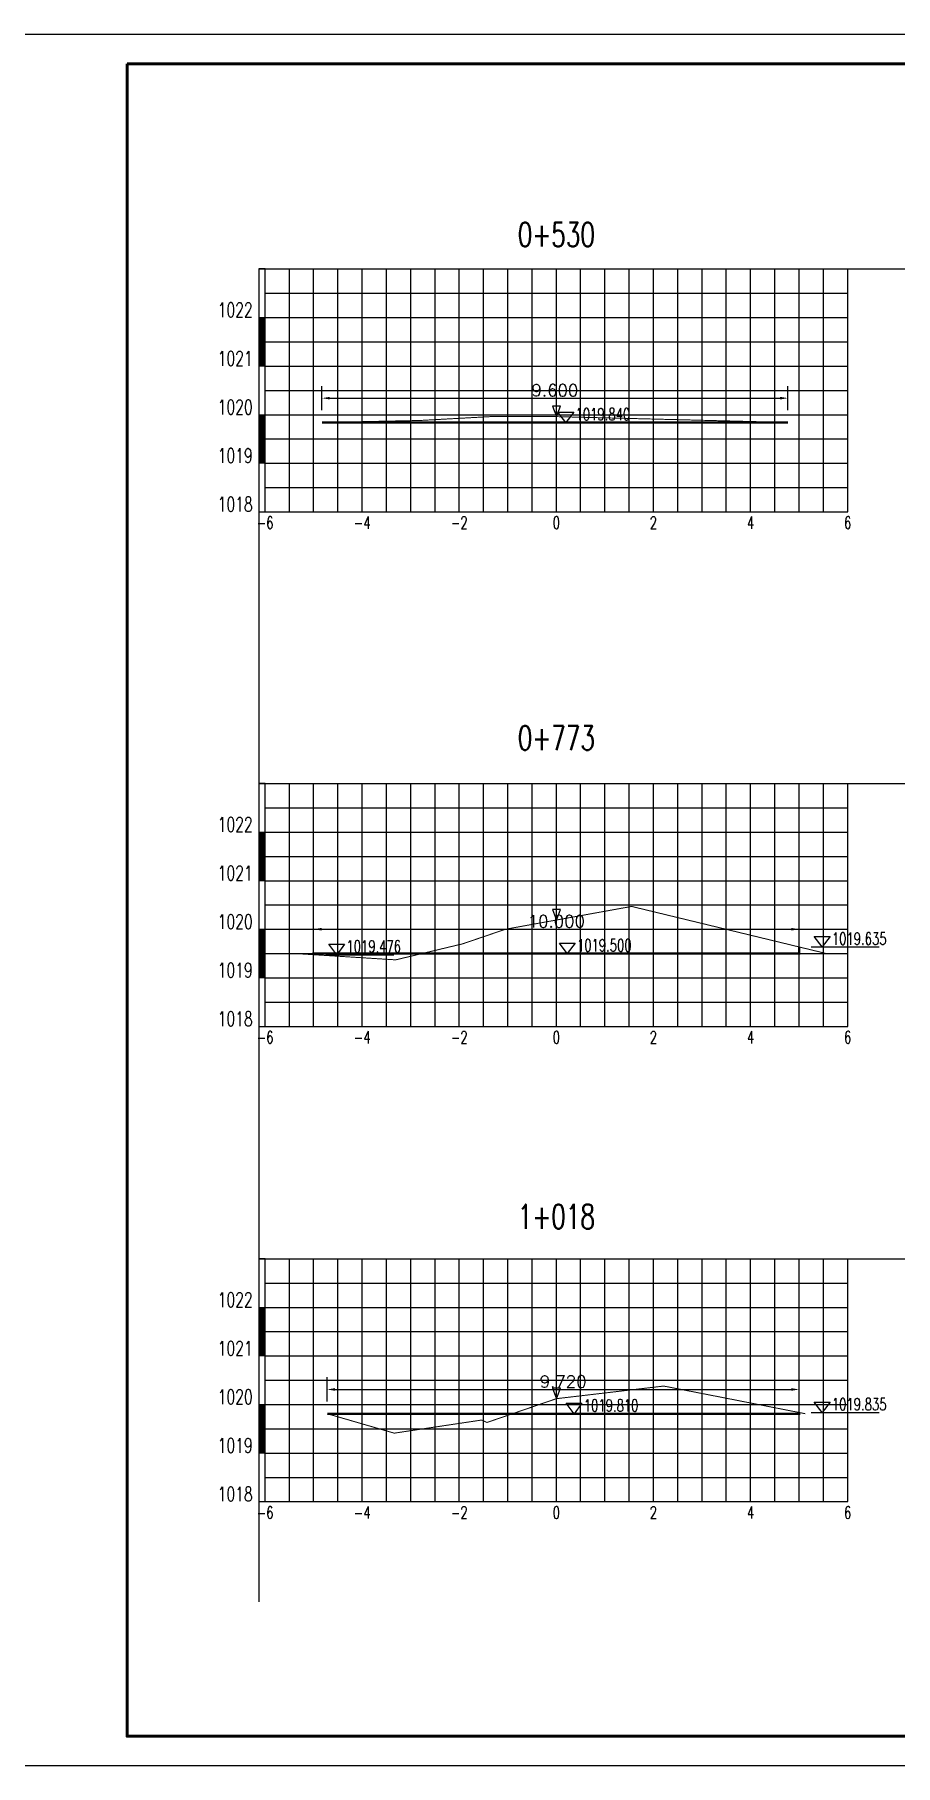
# Model space of a CAD drawing. Extents: x 695776 to 1250176, y 4443437 to 9025597.
# Drawn here: x 754379 to 772110, y 4600984 to 4636624 of the extents above; entities that cross this region are included whole.
import ezdxf
from ezdxf.enums import TextEntityAlignment as Align

# ---------------------------------------------------------------- set-up
doc = ezdxf.new("R2010")
doc.units = 0
doc.header["$LTSCALE"] = 0.5
doc.header["$PDSIZE"] = 0.2
doc.linetypes.add('ACAD_ISO07W100', pattern=[3.5, 0.5, -3])
doc.linetypes.add('CENTER2', pattern=[28.575, 19.05, -3.175, 3.175, -3.175])
doc.layers.get('0').update_dxf_attribs({"linetype": 'CONTINUOUS'})
doc.layers.get('Defpoints').update_dxf_attribs({"linetype": 'CONTINUOUS'})
for name, color, linetype in [('KEDU', 7, 'CONTINUOUS'), ('MIGE', 4, 'ACAD_ISO07W100'), ('MIGE1', 11, 'CONTINUOUS'), ('SANJIAO', 212, 'CONTINUOUS'), ('SHEJI', 1, 'CONTINUOUS'), ('YUANSHI', 2, 'CONTINUOUS'), ('YUANSHI1', 73, 'CONTINUOUS'), ('ZHOUXIAN', 20, 'CENTER2'), ('图框', 7, 'CONTINUOUS'), ('辅助线', 3, 'CONTINUOUS')]:
    doc.layers.add(name, color=color, linetype=linetype)
doc.styles.get("Standard").update_dxf_attribs({"font": 'rs.shx', "bigfont": 'hztxt.shx'})
doc.dimstyles.get("Standard").update_dxf_attribs({"dimtxt": 0.18, "dimasz": 0.18, "dimexe": 0.18, "dimexo": 0.0625, "dimgap": 0.09, "dimtad": 0, "dimtih": 1, "dimtoh": 1, "dimdec": 4, "dimzin": 0, "dimdsep": 46, "dimtxsty": 'Standard', "dimcen": 0.09, "dimadec": 0, "dimazin": 0, "dimtfac": 1, "dimtdec": 4, "dimtofl": 0, "dimtmove": 0, "dimatfit": 3, "dimfxl": 0, "dimtolj": 1, "dimtzin": 0, "dimarcsym": 0})

# ---------------------------------------------------------------- blocks, each defined once
blk = doc.blocks.new('zhunghao')
blk.add_lwpolyline([(0, 0), (0.33, 0.86), (-0.33, 0.86), (0, 0)])
blk = doc.blocks.new('ele_sym08')
blk.add_line((0, 0), (5.6, 0))
blk.add_lwpolyline([(0.9, 0), (0.25, 0.86), (1.55, 0.86), (0.9, 0)])
at = {"width": 0.7}
blk.add_attdef('ELEVAT', (1.7, 0.18), '', height=1, dxfattribs=at)
blk = doc.blocks.new('*D603')
at = {"color": 0, "lineweight": -2}
for p, q in [((760296, 4628888), (760296, 4629388)), ((769896, 4628888), (769896, 4629388)), ((760459, 4629138), (769734, 4629138))]:
    blk.add_line(p, q, dxfattribs=at)
at = {"color": 0}
for points in [[(760459, 4629165), (760459, 4629111), (760296, 4629138)], [(769734, 4629165), (769734, 4629111), (769896, 4629138)]]:
    blk.add_solid(points, dxfattribs=at)
at = {"layer": 'Defpoints', "color": 0}
for p in [(769896, 4629138), (760296, 4628638), (769896, 4628638)]:
    blk.add_point(p, dxfattribs=at)
at = {"color": 0, "insert": (765096, 4629301), "char_height": 250, "attachment_point": 5}
blk.add_mtext('\\A1;9.600', dxfattribs=at)
blk = doc.blocks.new('bc1_100')
blk.add_lwpolyline([(0.064, 1), (-0.063, 1), (-0.063, 0), (0.064, 0)], close=True)
at = {"width": 0.7}
blk.add_attdef('BC', text='', height=0.3, dxfattribs=at).set_placement((-0.193, 0.007), align=Align.RIGHT)
blk = doc.blocks.new('bc0_100')
for p, q in [((-0.063, 1), (-0.063, 0)), ((0.063, 0), (0.063, 1))]:
    blk.add_line(p, q)
at = {"const_width": 0.126}
blk.add_lwpolyline([(0, 1), (0, 0)], dxfattribs=at)
at = {"width": 0.7}
blk.add_attdef('BC', text='', height=0.3, dxfattribs=at).set_placement((-0.193, 0.007), align=Align.RIGHT)
blk = doc.blocks.new('*D610')
at = {"color": 0, "lineweight": -2}
for p, q in [((760126, 4617952), (760126, 4618452)), ((770126, 4617952), (770126, 4618452)), ((760289, 4618202), (769964, 4618202))]:
    blk.add_line(p, q, dxfattribs=at)
at = {"color": 0}
for points in [[(760289, 4618229), (760289, 4618175), (760126, 4618202)], [(769964, 4618229), (769964, 4618175), (770126, 4618202)]]:
    blk.add_solid(points, dxfattribs=at)
at = {"layer": 'Defpoints', "color": 0}
for p in [(770126, 4618202), (760126, 4617702), (770126, 4617702)]:
    blk.add_point(p, dxfattribs=at)
at = {"color": 0, "insert": (765126, 4618364), "char_height": 250, "attachment_point": 5}
blk.add_mtext('\\A1;10.000', dxfattribs=at)
blk = doc.blocks.new('*D613')
at = {"color": 0, "lineweight": -2}
for p, q in [((760406, 4608475), (760406, 4608975)), ((770126, 4608475), (770126, 4608975)), ((760569, 4608725), (769964, 4608725))]:
    blk.add_line(p, q, dxfattribs=at)
at = {"color": 0}
for points in [[(760569, 4608753), (760569, 4608698), (760406, 4608725)], [(769964, 4608753), (769964, 4608698), (770126, 4608725)]]:
    blk.add_solid(points, dxfattribs=at)
at = {"layer": 'Defpoints', "color": 0}
for p in [(770126, 4608725), (760406, 4608225), (770126, 4608225)]:
    blk.add_point(p, dxfattribs=at)
at = {"color": 0, "insert": (765266, 4608888), "char_height": 250, "attachment_point": 5}
blk.add_mtext('\\A1;9.720', dxfattribs=at)

msp = doc.modelspace()

# ---------------------------------------------------------------- linework, layer by layer
at = {"layer": 'MIGE', "linetype": 'Continuous'}
for p, q in [((759626.4407, 4626798.018), (759626.4407, 4631798.018)), ((760626.4407, 4626798.018), (760626.4407, 4631798.018)), ((761626.4407, 4626798.018), (761626.4407, 4631798.018)), ((762626.4407, 4626798.018), (762626.4407, 4631798.018)), ((763626.4407, 4626798.018), (763626.4407, 4631798.018)), ((764626.4407, 4626798.018), (764626.4407, 4631798.018)), ((765626.4407, 4626798.018), (765626.4407, 4631798.018)), ((766626.4407, 4626798.018), (766626.4407, 4631798.018)), ((767626.4407, 4626798.018), (767626.4407, 4631798.018)), ((768626.4407, 4626798.018), (768626.4407, 4631798.018)), ((769626.4407, 4626798.018), (769626.4407, 4631798.018)), ((770626.4407, 4626798.018), (770626.4407, 4631798.018)), ((759126.4407, 4631298.018), (771126.4407, 4631298.018)), ((759126.4407, 4630298.018), (771126.4407, 4630298.018)), ((759126.4407, 4629298.018), (771126.4407, 4629298.018)), ((759126.4407, 4628298.018), (771126.4407, 4628298.018)), ((759126.4407, 4627298.018), (771126.4407, 4627298.018)), ((759626.4407, 4616201.7532), (759626.4407, 4621201.7532)), ((760626.4407, 4616201.7532), (760626.4407, 4621201.7532)), ((761626.4407, 4616201.7532), (761626.4407, 4621201.7532)), ((762626.4407, 4616201.7532), (762626.4407, 4621201.7532)), ((763626.4407, 4616201.7532), (763626.4407, 4621201.7532)), ((764626.4407, 4616201.7532), (764626.4407, 4621201.7532)), ((765626.4407, 4616201.7532), (765626.4407, 4621201.7532)), ((766626.4407, 4616201.7532), (766626.4407, 4621201.7532)), ((767626.4407, 4616201.7532), (767626.4407, 4621201.7532)), ((768626.4407, 4616201.7532), (768626.4407, 4621201.7532)), ((769626.4407, 4616201.7532), (769626.4407, 4621201.7532)), ((770626.4407, 4616201.7532), (770626.4407, 4621201.7532)), ((759126.4407, 4620701.7532), (771126.4407, 4620701.7532)), ((759126.4407, 4619701.7532), (771126.4407, 4619701.7532)), ((759126.4407, 4618701.7532), (771126.4407, 4618701.7532)), ((759126.4407, 4617701.7532), (771126.4407, 4617701.7532)), ((759126.4407, 4616701.7532), (771126.4407, 4616701.7532)), ((759626.4407, 4606415.4696), (759626.4407, 4611415.4696)), ((760626.4407, 4606415.4696), (760626.4407, 4611415.4696)), ((761626.4407, 4606415.4696), (761626.4407, 4611415.4696)), ((762626.4407, 4606415.4696), (762626.4407, 4611415.4696)), ((763626.4407, 4606415.4696), (763626.4407, 4611415.4696)), ((764626.4407, 4606415.4696), (764626.4407, 4611415.4696)), ((765626.4407, 4606415.4696), (765626.4407, 4611415.4696)), ((766626.4407, 4606415.4696), (766626.4407, 4611415.4696)), ((767626.4407, 4606415.4696), (767626.4407, 4611415.4696)), ((768626.4407, 4606415.4696), (768626.4407, 4611415.4696)), ((769626.4407, 4606415.4696), (769626.4407, 4611415.4696)), ((770626.4407, 4606415.4696), (770626.4407, 4611415.4696)), ((759126.4407, 4610915.4696), (771126.4407, 4610915.4696)), ((759126.4407, 4609915.4696), (771126.4407, 4609915.4696)), ((759126.4407, 4608915.4696), (771126.4407, 4608915.4696)), ((759126.4407, 4607915.4696), (771126.4407, 4607915.4696)), ((759126.4407, 4606915.4696), (771126.4407, 4606915.4696))]:
    msp.add_line(p, q, dxfattribs=at)
at = {"layer": 'MIGE1'}
for p, q in [((759126.4407, 4631798.018), (771126.4407, 4631798.018)), ((759126.4407, 4626798.018), (759126.4407, 4631798.018)), ((760126.4407, 4626798.018), (760126.4407, 4631798.018)), ((761126.4407, 4626798.018), (761126.4407, 4631798.018)), ((762126.4407, 4626798.018), (762126.4407, 4631798.018)), ((763126.4407, 4626798.018), (763126.4407, 4631798.018)), ((764126.4407, 4626798.018), (764126.4407, 4631798.018)), ((765126.4407, 4626798.018), (765126.4407, 4631798.018)), ((766126.4407, 4626798.018), (766126.4407, 4631798.018)), ((767126.4407, 4626798.018), (767126.4407, 4631798.018)), ((768126.4407, 4626798.018), (768126.4407, 4631798.018)), ((769126.4407, 4626798.018), (769126.4407, 4631798.018)), ((770126.4407, 4626798.018), (770126.4407, 4631798.018)), ((771126.4407, 4626798.018), (771126.4407, 4631798.018)), ((759126.4407, 4630798.018), (771126.4407, 4630798.018)), ((759126.4407, 4629798.018), (771126.4407, 4629798.018)), ((759126.4407, 4628798.018), (771126.4407, 4628798.018)), ((759126.4407, 4627798.018), (771126.4407, 4627798.018)), ((759126.4407, 4626798.018), (771126.4407, 4626798.018)), ((759126.4407, 4621201.7532), (771126.4407, 4621201.7532)), ((759126.4407, 4616201.7532), (759126.4407, 4621201.7532)), ((760126.4407, 4616201.7532), (760126.4407, 4621201.7532)), ((761126.4407, 4616201.7532), (761126.4407, 4621201.7532)), ((762126.4407, 4616201.7532), (762126.4407, 4621201.7532)), ((763126.4407, 4616201.7532), (763126.4407, 4621201.7532)), ((764126.4407, 4616201.7532), (764126.4407, 4621201.7532)), ((765126.4407, 4616201.7532), (765126.4407, 4621201.7532)), ((766126.4407, 4616201.7532), (766126.4407, 4621201.7532)), ((767126.4407, 4616201.7532), (767126.4407, 4621201.7532)), ((768126.4407, 4616201.7532), (768126.4407, 4621201.7532)), ((769126.4407, 4616201.7532), (769126.4407, 4621201.7532)), ((770126.4407, 4616201.7532), (770126.4407, 4621201.7532)), ((771126.4407, 4616201.7532), (771126.4407, 4621201.7532)), ((759126.4407, 4620201.7532), (771126.4407, 4620201.7532)), ((759126.4407, 4619201.7532), (771126.4407, 4619201.7532)), ((759126.4407, 4618201.7532), (771126.4407, 4618201.7532)), ((759126.4407, 4617201.7532), (771126.4407, 4617201.7532)), ((759126.4407, 4616201.7532), (771126.4407, 4616201.7532)), ((759126.4407, 4611415.4696), (771126.4407, 4611415.4696)), ((759126.4407, 4606415.4696), (759126.4407, 4611415.4696)), ((760126.4407, 4606415.4696), (760126.4407, 4611415.4696)), ((761126.4407, 4606415.4696), (761126.4407, 4611415.4696)), ((762126.4407, 4606415.4696), (762126.4407, 4611415.4696)), ((763126.4407, 4606415.4696), (763126.4407, 4611415.4696)), ((764126.4407, 4606415.4696), (764126.4407, 4611415.4696)), ((765126.4407, 4606415.4696), (765126.4407, 4611415.4696)), ((766126.4407, 4606415.4696), (766126.4407, 4611415.4696)), ((767126.4407, 4606415.4696), (767126.4407, 4611415.4696)), ((768126.4407, 4606415.4696), (768126.4407, 4611415.4696)), ((769126.4407, 4606415.4696), (769126.4407, 4611415.4696)), ((770126.4407, 4606415.4696), (770126.4407, 4611415.4696)), ((771126.4407, 4606415.4696), (771126.4407, 4611415.4696)), ((759126.4407, 4610415.4696), (771126.4407, 4610415.4696)), ((759126.4407, 4609415.4696), (771126.4407, 4609415.4696)), ((759126.4407, 4608415.4696), (771126.4407, 4608415.4696)), ((759126.4407, 4607415.4696), (771126.4407, 4607415.4696)), ((759126.4407, 4606415.4696), (771126.4407, 4606415.4696))]:
    msp.add_line(p, q, dxfattribs=at)
at = {"layer": 'SHEJI', "const_width": 50}
for points in [[(760296.4407, 4628638.018), (765126.4407, 4628638.018), (769896.4407, 4628638.018)], [(760126.4407, 4617677.8885), (760126.4407, 4617701.7532), (762360.0771, 4617701.7532), (765126.4407, 4617701.7532), (770126.4407, 4617701.7532), (770126.4407, 4617837.2146)], [(760406.4407, 4608225.4696), (764221.7469, 4608225.4696), (765126.4407, 4608225.4696), (770126.4407, 4608225.4696), (770126.4407, 4608250.9044)]]:
    msp.add_lwpolyline(points, dxfattribs=at)
at = {"layer": 'YUANSHI', "const_width": 20}
for points in [[(760296.4407, 4628638.018), (762306.4407, 4628678.018), (763766.4407, 4628758.018), (765126.4407, 4628758.018), (769896.4407, 4628638.018)], [(762360.0771, 4617701.7532), (763196.4407, 4617901.7532), (764076.4407, 4618201.7532), (765126.4407, 4618391.7532), (766676.4407, 4618671.7532), (770126.4407, 4617837.2146)], [(759746.4407, 4617701.7532), (760126.4407, 4617677.8885)], [(770126.4407, 4617837.2146), (770686.4407, 4617701.7532)], [(764221.7469, 4608225.4696), (765126.4407, 4608535.4696), (767336.4407, 4608795.4696), (768416.4407, 4608585.4696), (770126.4407, 4608250.9044)], [(770126.4407, 4608250.9044), (770256.4407, 4608225.4696)]]:
    msp.add_lwpolyline(points, dxfattribs=at)
at = {"layer": 'YUANSHI1', "const_width": 20}
for points in [[(760126.4407, 4617677.8885), (761816.4407, 4617571.7532), (762360.0771, 4617701.7532)], [(760406.4407, 4608225.4696), (761786.4407, 4607825.4696), (763586.4407, 4608095.4696), (763696.4407, 4608045.4696), (764221.7469, 4608225.4696)]]:
    msp.add_lwpolyline(points, dxfattribs=at)
at = {"layer": 'ZHOUXIAN'}
for p, q in [((765126.4407, 4628138.018), (765126.4407, 4629258.018)), ((765126.4407, 4617071.7532), (765126.4407, 4619171.7532)), ((765126.4407, 4607325.4696), (765126.4407, 4609295.4696))]:
    msp.add_line(p, q, dxfattribs=at)
at = {"layer": '图框', "linetype": 'Continuous', "lineweight": -2, "flags": 128}
msp.add_lwpolyline([(753284.361, 4636624.2316), (753284.361, 4600984.2316), (803684.361, 4600984.2316), (803684.361, 4636624.2316), (753284.361, 4636624.2316)], dxfattribs=at)
at = {"layer": '图框', "linetype": 'Continuous', "lineweight": 60, "flags": 128}
msp.add_lwpolyline([(756284.361, 4636024.2316), (803084.361, 4636024.2316), (803084.361, 4601584.2316), (756284.361, 4601584.2316), (756284.361, 4636024.2316)], dxfattribs=at)
at = {"layer": '辅助线'}
for points in [[(759000.2452, 4631798.018), (801865.7583, 4631798.018)], [(759000.2452, 4631798.018), (759000.2452, 4604354.9451)], [(759000.2452, 4621201.7532), (801455.5868, 4621201.7532)], [(759000.2452, 4611415.4696), (801005.5668, 4611415.4696)]]:
    msp.add_lwpolyline(points, dxfattribs=at)

# ---------------------------------------------------------------- block references
at = {"xscale": 250, "yscale": 250, "zscale": 250}
for p, values in [((765096.4407, 4628638.018), {'ELEVAT': '1019.840'}), ((760376.4407, 4617677.8885), {'ELEVAT': '1019.476'}), ((765126.4407, 4617701.7532), {'ELEVAT': '1019.500'}), ((770376.4407, 4617837.2146), {'ELEVAT': '1019.635'}), ((765266.4407, 4608225.4696), {'ELEVAT': '1019.810'}), ((770376.4407, 4608250.9044), {'ELEVAT': '1019.835'})]:
    msp.add_blockref('ele_sym08', p, dxfattribs=at).add_auto_attribs(values)
at = {"layer": 'KEDU', "xscale": 1000, "yscale": 1000, "zscale": 1000}
for name, p, values in [('bc1_100', (759063.1927, 4630798.018), {'BC': '1022'}), ('bc0_100', (759063.1927, 4629798.018), {'BC': '1021'}), ('bc1_100', (759063.1927, 4628798.018), {'BC': '1020'}), ('bc0_100', (759063.1927, 4627798.018), {'BC': '1019'}), ('bc1_100', (759063.1927, 4626798.018), {'BC': '1018'}), ('bc1_100', (759063.1927, 4620201.7532), {'BC': '1022'}), ('bc0_100', (759063.1927, 4619201.7532), {'BC': '1021'}), ('bc1_100', (759063.1927, 4618201.7532), {'BC': '1020'}), ('bc0_100', (759063.1927, 4617201.7532), {'BC': '1019'}), ('bc1_100', (759063.1927, 4616201.7532), {'BC': '1018'}), ('bc1_100', (759063.1927, 4610415.4696), {'BC': '1022'}), ('bc0_100', (759063.1927, 4609415.4696), {'BC': '1021'}), ('bc1_100', (759063.1927, 4608415.4696), {'BC': '1020'}), ('bc0_100', (759063.1927, 4607415.4696), {'BC': '1019'}), ('bc1_100', (759063.1927, 4606415.4696), {'BC': '1018'})]:
    msp.add_blockref(name, p, dxfattribs=at).add_auto_attribs(values)
at = {"layer": 'SANJIAO', "xscale": 250, "yscale": 250, "zscale": 250}
for p in [(765126.4407, 4628758.018), (765126.4407, 4618391.7532), (765126.4407, 4608535.4696)]:
    msp.add_blockref('zhunghao', p, dxfattribs=at)

# ---------------------------------------------------------------- texts
at = {"width": 0.7}
for s, p in [('0+530', (765126.4407, 4632258.018)), ('0+773', (765126.4407, 4621891.7532)), ('1+018', (765126.4407, 4612035.4696))]:
    msp.add_text(s, height=500, dxfattribs=at).set_placement(p, align=Align.CENTER)
at = {"layer": 'KEDU', "width": 0.7}
for s, p in [('-6', (759126.4407, 4626448.018)), ('-4', (761126.4407, 4626448.018)), ('-2', (763126.4407, 4626448.018)), ('0', (765126.4407, 4626448.018)), ('0', (765126.4407, 4626448.018)), ('2', (767126.4407, 4626448.018)), ('4', (769126.4407, 4626448.018)), ('6', (771126.4407, 4626448.018)), ('-6', (759126.4407, 4615851.7532)), ('-4', (761126.4407, 4615851.7532)), ('-2', (763126.4407, 4615851.7532)), ('0', (765126.4407, 4615851.7532)), ('0', (765126.4407, 4615851.7532)), ('2', (767126.4407, 4615851.7532)), ('4', (769126.4407, 4615851.7532)), ('6', (771126.4407, 4615851.7532)), ('-6', (759126.4407, 4606065.4696)), ('-4', (761126.4407, 4606065.4696)), ('-2', (763126.4407, 4606065.4696)), ('0', (765126.4407, 4606065.4696)), ('0', (765126.4407, 4606065.4696)), ('2', (767126.4407, 4606065.4696)), ('4', (769126.4407, 4606065.4696)), ('6', (771126.4407, 4606065.4696))]:
    msp.add_text(s, height=250, dxfattribs=at).set_placement(p, align=Align.CENTER)

# ---------------------------------------------------------------- dimensions: what is measured, and where the dimension line sits
for base, p1, p2, picture, middle in [((769896.4407, 4629138.018), (760296.4407, 4628638.018), (769896.4407, 4628638.018), '*D603', (765096.4407, 4629300.518)), ((770126.4407, 4618201.7532), (760126.4407, 4617701.7532), (770126.4407, 4617701.7532), '*D610', (765126.4407, 4618364.2532)), ((770126.4407, 4608725.4696), (760406.4407, 4608225.4696), (770126.4407, 4608225.4696), '*D613', (765266.4407, 4608887.9696))]:
    dim = msp.add_linear_dim(base=base, p1=p1, p2=p2, dimstyle='Standard', override={"dimtxt": 250, "dimasz": 162.5, "dimexe": 250, "dimexo": 250, "dimgap": 37.5, "dimtad": 1, "dimtih": 0, "dimtoh": 0, "dimdec": 3, "dimlfac": 0.001})
    dim.commit()
    dim.dimension.update_dxf_attribs({"geometry": picture, "text_midpoint": middle})

doc.saveas('drawing.dxf')
